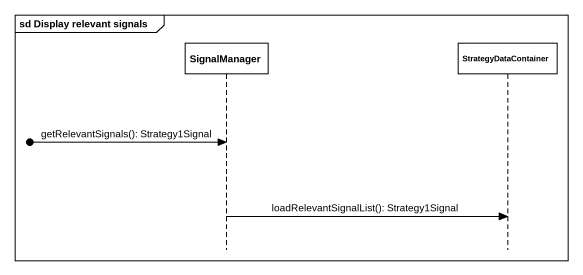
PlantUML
@startuml
mainframe sd Display relevant signals
hide footbox
participant SignalManager
participant StrategyDataContainer

[o-> SignalManager : getRelevantSignals(): Strategy1Signal
SignalManager -> StrategyDataContainer : loadRelevantSignalList(): Strategy1Signal
@enduml
